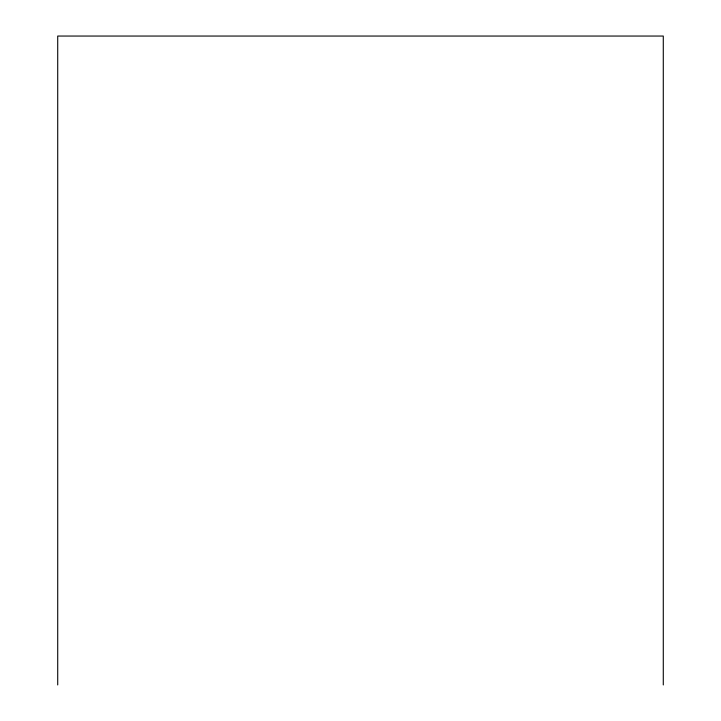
<?xml version="1.0" encoding="UTF-8"?>
<svg xmlns="http://www.w3.org/2000/svg" width="721" height="721" viewBox="0 0 721 721"><rect width="100%" height="100%" fill="white"/><g stroke="black" fill="none" stroke-linecap="round" stroke-linejoin="round"><path stroke-width="1.08" d="M663.284 684.95L663.284 36.05L57.716 36.05L57.716 684.95"/></g></svg>
